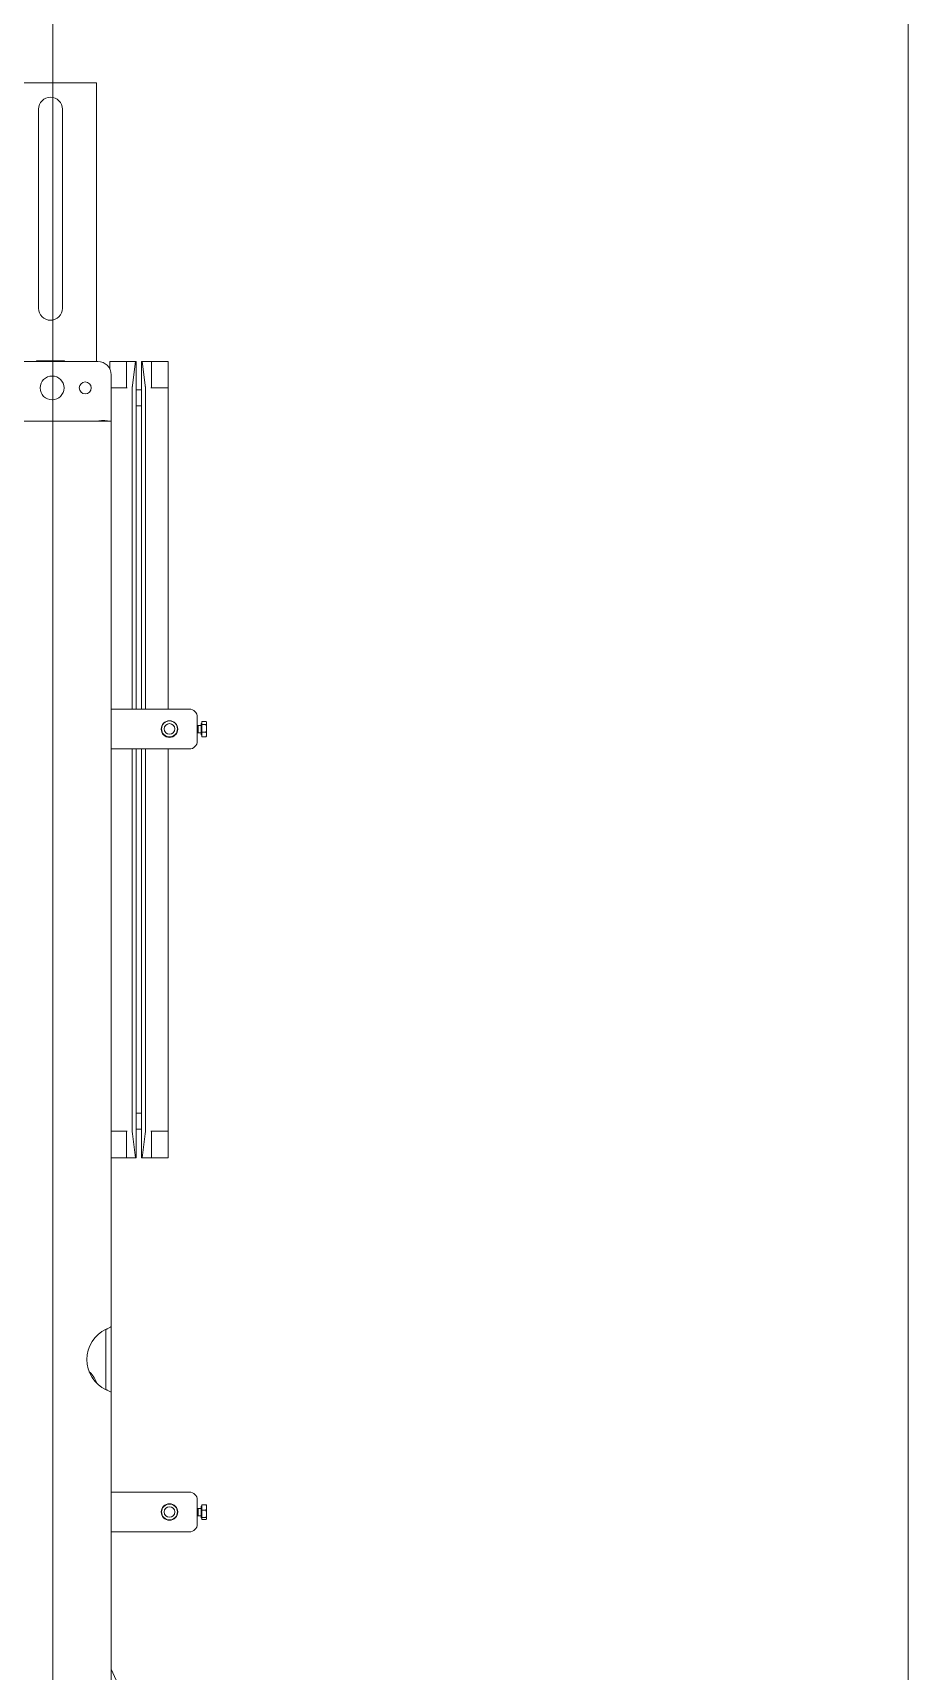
# Model space of a CAD drawing. Extents: x -3873 to 164127, y 7129 to 96529.
# Drawn here: x 85002 to 85662, y 56459 to 57693 of the extents above; entities that cross this region are included whole.
import ezdxf

# ---------------------------------------------------------------- set-up
doc = ezdxf.new("R2010")
doc.units = 0
doc.layers.get('0').update_dxf_attribs({"linetype": 'CONTINUOUS'})
doc.layers.add('LAYOUT Kromeka', color=1, linetype='CONTINUOUS', lineweight=5)

# ---------------------------------------------------------------- blocks, each defined once
blk = doc.blocks.new('g-sd-01-ohc-at-645')
for p, q in [((752.2, 1539.3), (752.2, 2254.8)), ((707.2, 1540.1), (707.2, 1610.1)), ((497.2, 1548.5), (497.2, 1603.2)), ((517.2, 1584.8), (667.2, 1584.8)), ((706.7, 1586.3), (707.2, 1586.3)), ((706.7, 1565.3), (706.7, 1586.3)), ((667.2, 1566.8), (517.2, 1566.8)), ((707.2, 1565.3), (706.7, 1565.3)), ((497.2, 1548.5), (497.2, 1541.1)), ((497.2, 1541.1), (707.2, 1541.1)), ((707.2, 1518.6), (707.2, 1531.1)), ((707.2, 1531.1), (712.8, 1531.1)), ((752.2, 1532.8), (752.2, 1539.3)), ((752.2, 1530.1), (752.2, 1532.8)), ((1481.8, 1534.1), (1436.6, 1534.1)), ((725.7, 1518.6), (707.2, 1518.6)), ((707.2, 1518.6), (707.2, 1517.5)), ((717.2, 1530.1), (740.2, 1530.1)), ((726.9, 1518.6), (725.7, 1518.6)), ((727.2, 1530.1), (727.2, 1518.1)), ((752.2, 1530.1), (740.2, 1530.1)), ((1434.4, 1530.1), (752.2, 1530.1)), ((969.2, 1471.1), (969.2, 1530.1)), ((969.2, 1530.1), (979.2, 1530.1)), ((979.2, 1530.1), (979.2, 1530.1)), ((989.2, 1530.1), (999.2, 1530.1)), ((989.2, 1530.1), (989.2, 1530.1)), ((999.2, 1530.1), (999.2, 1471.1)), ((1287.2, 1518.1), (1287.2, 1530.1)), ((1287.4, 1518.6), (1288.6, 1518.6)), ((1288.6, 1518.6), (1307.2, 1518.6)), ((1307.2, 1530.1), (1307.2, 1518.6)), ((1307.2, 1517.5), (1307.2, 1518.6)), ((1434.4, 1530.1), (1484, 1530.1)), ((1914.4, 1530.1), (1484, 1530.1)), ((1559.1, 1471.1), (1559.1, 1530.1)), ((1589.1, 1530.1), (1589.1, 1471.1)), ((1692.6, 1530.1), (1711.3, 1521.6)), ((707.2, 1517.5), (707.2, 1516.2)), ((707.2, 1516.2), (707.2, 1514.3)), ((707.2, 1514.3), (707.2, 1513.5)), ((727.2, 1514.1), (707.2, 1511.6)), ((707.2, 1513.5), (707.2, 1511.6)), ((707.2, 1511.6), (707.2, 1511.1)), ((707.2, 1511.1), (969.2, 1511.1)), ((969.2, 1507.1), (707.2, 1507.1)), ((707.2, 1506.6), (707.2, 1507.1)), ((707.2, 1506.6), (707.2, 1504.7)), ((707.2, 1506.6), (727.2, 1504.1)), ((727.2, 1514.1), (726.2, 1514.1)), ((969.2, 1514.1), (727.2, 1514.1)), ((727.2, 1514.1), (727.2, 1514.1)), ((728.7, 1507.1), (728.7, 1511.1)), ((740.7, 1507.1), (740.7, 1511.1)), ((1287.2, 1514.1), (999.2, 1514.1)), ((999.2, 1511.1), (1307.2, 1511.1)), ((1307.2, 1507.1), (999.2, 1507.1)), ((1273.7, 1507.1), (1273.7, 1511.1)), ((1285.7, 1507.1), (1285.7, 1511.1)), ((1288.2, 1514.1), (1287.2, 1514.1)), ((1287.2, 1514.1), (1287.2, 1514.1)), ((1307.2, 1511.6), (1287.2, 1514.1)), ((1287.2, 1504.1), (1307.2, 1506.6)), ((1307.2, 1516.2), (1307.2, 1517.5)), ((1307.2, 1516.2), (1307.2, 1514.3)), ((1307.2, 1513.5), (1307.2, 1514.3)), ((1307.2, 1511.6), (1307.2, 1513.5)), ((1307.2, 1511.6), (1307.2, 1511.1)), ((1307.2, 1506.6), (1307.2, 1507.1)), ((1307.2, 1504.7), (1307.2, 1506.6)), ((707.2, 1504.7), (707.2, 1503.8)), ((707.2, 1502), (707.2, 1503.8)), ((707.2, 1502), (707.2, 1500.7)), ((707.2, 1500.7), (707.2, 1499.6)), ((725.7, 1499.6), (707.2, 1499.6)), ((707.2, 1487.1), (707.2, 1499.6)), ((726.9, 1499.6), (725.7, 1499.6)), ((726.2, 1504.1), (727.2, 1504.1)), ((727.2, 1504.1), (727.2, 1504.1)), ((727.2, 1504.1), (969.2, 1504.1)), ((727.2, 1500.1), (727.2, 1487.1)), ((999.2, 1504.1), (1287.2, 1504.1)), ((1287.2, 1504.1), (1287.2, 1504.1)), ((1287.2, 1504.1), (1288.2, 1504.1)), ((1287.2, 1487.1), (1287.2, 1500.1)), ((1287.4, 1499.6), (1288.6, 1499.6)), ((1288.6, 1499.6), (1307.2, 1499.6)), ((1307.2, 1503.8), (1307.2, 1504.7)), ((1307.2, 1502), (1307.2, 1503.8)), ((1307.2, 1500.7), (1307.2, 1502)), ((1307.2, 1499.6), (1307.2, 1500.7)), ((1307.2, 1499.6), (1307.2, 1487.1)), ((727.2, 1487.1), (707.2, 1487.1)), ((727.2, 1487.1), (969.2, 1487.1)), ((978.1, 1487.1), (978.1, 1486.1)), ((978.1, 1487.1), (978.2, 1487.1)), ((990, 1487.1), (990.4, 1487.1)), ((990.1, 1486.1), (990.1, 1487.1)), ((999.2, 1487.1), (1287.2, 1487.1)), ((1307.2, 1487.1), (1287.2, 1487.1)), ((1568.1, 1487.8), (1568.1, 1486.1)), ((1580.1, 1486.1), (1580.1, 1487.8)), ((993.2, 1465.1), (975.2, 1465.1)), ((978.5, 1461.6), (980.8, 1461.6)), ((978.5, 1461.6), (978.5, 1458.5)), ((979.2, 1458.1), (978.8, 1458.3)), ((979.2, 1458.1), (979.6, 1458.1)), ((979.6, 1458.1), (983.7, 1458.1)), ((988.6, 1462.1), (979.9, 1462.1)), ((979.9, 1461.6), (979.9, 1462.1)), ((980.8, 1461.6), (986.6, 1461.6)), ((980.8, 1461.6), (980.8, 1458.5)), ((981.5, 1464.4), (981.2, 1465.1)), ((987, 1464.4), (981.5, 1464.4)), ((981.5, 1462.1), (981.5, 1464.4)), ((983.7, 1458.1), (988.3, 1458.1)), ((986.6, 1461.6), (990, 1461.6)), ((986.6, 1461.6), (986.6, 1458.5)), ((987, 1464.4), (987.2, 1465.1)), ((987, 1462.1), (987, 1464.4)), ((988.3, 1458.1), (989.2, 1458.1)), ((988.6, 1461.6), (988.6, 1462.1)), ((989.2, 1458.1), (989.7, 1458.3)), ((990, 1461.6), (990, 1458.5)), ((1583.1, 1465.1), (1565.1, 1465.1)), ((1568.6, 1461.6), (1572.7, 1461.6)), ((1568.6, 1461.6), (1568.6, 1458.5)), ((1569.1, 1458.1), (1569, 1458.2)), ((1569.1, 1458.1), (1570.7, 1458.1)), ((1578.5, 1462.1), (1569.8, 1462.1)), ((1569.8, 1461.6), (1569.8, 1462.1)), ((1570.7, 1458.1), (1575.5, 1458.1)), ((1571.4, 1464.5), (1571.1, 1465.1)), ((1576.9, 1464.5), (1571.4, 1464.5)), ((1571.4, 1462.1), (1571.4, 1464.5)), ((1572.7, 1461.6), (1572.7, 1458.5)), ((1572.7, 1461.6), (1578.3, 1461.6)), ((1575.5, 1458.1), (1579, 1458.1)), ((1576.9, 1464.5), (1577.1, 1465.1)), ((1576.9, 1462.1), (1576.9, 1464.5)), ((1578.3, 1461.6), (1578.3, 1458.5)), ((1578.3, 1461.6), (1579.7, 1461.6)), ((1578.5, 1461.6), (1578.5, 1462.1)), ((1579, 1458.1), (1579.1, 1458.1)), ((1579.1, 1458.1), (1579.3, 1458.2)), ((1579.7, 1461.6), (1579.7, 1458.5))]:
    blk.add_line(p, q)
for centre, radius in [((727.2, 1574.6), 9), ((727.2, 1549.6), 4.5), ((984.2, 1486.1), 6.25), ((984.1, 1486.1), 6), ((984.1, 1486.1), 4), ((1574.1, 1486.1), 6.25), ((1574.1, 1486.1), 6), ((1574.1, 1486.1), 4)]:
    blk.add_circle(centre, radius)
for centre, radius, start, end in [((517.2, 1575.8), 9, 90, 270), ((667.2, 1575.8), 9, 270, 90), ((1459.2, 1523.4), 25, 24.5823, 155.4177), ((717.2, 1540.1), 10, 180, 270), ((975.2, 1471.1), 6, 180, 270), ((993.2, 1471.1), 6, 270, 0), ((1565.1, 1471.1), 6, 180, 270), ((1583.1, 1471.1), 6, 270, 0)]:
    blk.add_arc(centre, radius, start, end)
for points, knots in [([(1468.4, 1546.6), (1469.3, 1545.6), (1470.3, 1544.7), (1473.2, 1542.6), (1475.1, 1541.6), (1477.3, 1540.6)], [2.5170498, 2.5170498, 2.5170498, 2.5170498, 2.7071157, 2.7071157, 2.9743353, 2.9743353, 2.9743353, 2.9743353]), ([(752.2, 1539.3), (752.2, 1539.3), (752.1, 1539.3), (752.1, 1538.9), (752, 1538.7), (751.9, 1538.1), (751.8, 1537.7), (751.7, 1536.9), (751.7, 1536.5), (751.7, 1536.1), (751.7, 1535.7), (751.7, 1535.2), (751.8, 1534.4), (751.9, 1534.1), (752, 1533.5), (752.1, 1533.3), (752.1, 1532.9), (752.2, 1532.8), (752.2, 1532.8)], [1.4770638, 1.4770638, 1.4770638, 1.4770638, 1.6001404, 1.6001404, 1.7232171, 1.7232171, 1.8463177, 1.8463177, 1.9694184, 1.9694184, 1.9694184, 2.092519, 2.092519, 2.2156196, 2.2156196, 2.3386963, 2.3386963, 2.4617729, 2.4617729, 2.4617729, 2.4617729]), ([(1436.4, 1533.8), (1436.3, 1533.5), (1436.2, 1533.3), (1435.7, 1532.2), (1435.4, 1531.6), (1434.8, 1530.6), (1434.6, 1530.3), (1434.4, 1530.1), (1434.4, 1530.1), (1434.4, 1530.1)], [-1.5150881, -1.5150881, -1.5150881, -1.5150881, -1.4197573, -1.4197573, -1.1234236, -1.1234236, -0.8408321, -0.8408321, -0.7458607, -0.7458607, -0.7458607, -0.7458607]), ([(1484, 1530.1), (1484, 1530.1), (1483.9, 1530.1), (1483.7, 1530.3), (1483.5, 1530.6), (1483, 1531.6), (1482.6, 1532.2), (1482.2, 1533.3), (1482, 1533.5), (1481.9, 1533.8)], [-3.8420169, -3.8420169, -3.8420169, -3.8420169, -3.7470455, -3.7470455, -3.464454, -3.464454, -3.1681203, -3.1681203, -3.0727895, -3.0727895, -3.0727895, -3.0727895]), ([(726.9, 1518.6), (726.9, 1518.6), (726.9, 1518.6), (726.9, 1518.6), (726.9, 1518.6), (726.9, 1518.6), (726.9, 1518.6), (726.9, 1518.6), (726.9, 1518.6), (726.9, 1518.6), (726.9, 1518.6), (726.9, 1518.6), (726.9, 1518.6), (726.9, 1518.6), (726.9, 1518.6), (727, 1518.6), (727, 1518.6), (727, 1518.5), (727.1, 1518.5), (727.1, 1518.4), (727.1, 1518.3), (727.2, 1518.2), (727.2, 1518.1), (727.2, 1518.1)], [-0.08146644, -0.08146644, -0.08146644, -0.08146644, -0.08139795, -0.08139795, -0.08127305, -0.08127305, -0.08116225, -0.08116225, -0.0810383, -0.0810383, -0.08084936, -0.08084936, -0.07970686, -0.07970686, -0.06821514, -0.06821514, -0.05894121, -0.05894121, -0.0398095, -0.0398095, -0.01517164, -0.01517164, 0, 0, 0, 0]), ([(1287.2, 1518.1), (1287.2, 1518.1), (1287.2, 1518.2), (1287.2, 1518.3), (1287.2, 1518.4), (1287.3, 1518.5), (1287.3, 1518.5), (1287.3, 1518.6), (1287.4, 1518.6), (1287.4, 1518.6), (1287.4, 1518.6), (1287.4, 1518.6), (1287.4, 1518.6), (1287.4, 1518.6), (1287.4, 1518.6), (1287.4, 1518.6), (1287.4, 1518.6), (1287.4, 1518.6), (1287.4, 1518.6), (1287.4, 1518.6), (1287.4, 1518.6), (1287.4, 1518.6), (1287.4, 1518.6), (1287.4, 1518.6)], [0, 0, 0, 0, 0.01519174, 0.01519174, 0.03981983, 0.03981983, 0.05894048, 0.05894048, 0.06820946, 0.06820946, 0.07969459, 0.07969459, 0.08083687, 0.08083687, 0.08102576, 0.08102576, 0.08114969, 0.08114969, 0.08126047, 0.08126047, 0.08138535, 0.08138535, 0.08145772, 0.08145772, 0.08145772, 0.08145772]), ([(727.2, 1500.1), (727.2, 1500), (727.2, 1500), (727.1, 1499.8), (727.1, 1499.8), (727.1, 1499.7), (727, 1499.7), (727, 1499.6), (727, 1499.6), (726.9, 1499.6), (726.9, 1499.6), (726.9, 1499.6), (726.9, 1499.6), (726.9, 1499.6), (726.9, 1499.6), (726.9, 1499.6), (726.9, 1499.6), (726.9, 1499.6), (726.9, 1499.6), (726.9, 1499.6), (726.9, 1499.6), (726.9, 1499.6), (726.9, 1499.6), (726.9, 1499.6)], [0, 0, 0, 0, 0.01519174, 0.01519174, 0.03981983, 0.03981983, 0.05894048, 0.05894048, 0.06820946, 0.06820946, 0.07969459, 0.07969459, 0.08083687, 0.08083687, 0.08102576, 0.08102576, 0.08114969, 0.08114969, 0.08126047, 0.08126047, 0.08138535, 0.08138535, 0.08145772, 0.08145772, 0.08145772, 0.08145772]), ([(1287.4, 1499.6), (1287.4, 1499.6), (1287.4, 1499.6), (1287.4, 1499.6), (1287.4, 1499.6), (1287.4, 1499.6), (1287.4, 1499.6), (1287.4, 1499.6), (1287.4, 1499.6), (1287.4, 1499.6), (1287.4, 1499.6), (1287.4, 1499.6), (1287.4, 1499.6), (1287.4, 1499.6), (1287.4, 1499.6), (1287.4, 1499.6), (1287.3, 1499.6), (1287.3, 1499.7), (1287.3, 1499.7), (1287.2, 1499.8), (1287.2, 1499.9), (1287.2, 1500), (1287.2, 1500), (1287.2, 1500.1)], [-0.08063477, -0.08063477, -0.08063477, -0.08063477, -0.0805633, -0.0805633, -0.08044127, -0.08044127, -0.08033269, -0.08033269, -0.08021111, -0.08021111, -0.0800252, -0.0800252, -0.07891116, -0.07891116, -0.06765101, -0.06765101, -0.05855519, -0.05855519, -0.0397544, -0.0397544, -0.01507973, -0.01507973, 0, 0, 0, 0])]:
    blk.add_open_spline(points, degree=3, knots=knots)
for points, weights in [([(978.5, 1458.5), (979.1, 1458.1), (979.6, 1458.1)], [1, 1.0379548493, 1]), ([(979.6, 1458.1), (980.2, 1458.1), (980.8, 1458.5)], [1, 1.0379548493, 1]), ([(980.8, 1458.5), (982.3, 1458.1), (983.7, 1458.1)], [1, 1.0379548493, 1]), ([(983.7, 1458.1), (985, 1458.1), (986.6, 1458.5)], [1, 1.0379548493, 1]), ([(986.6, 1458.5), (987.5, 1458.1), (988.3, 1458.1)], [1, 1.0379548493, 1]), ([(988.3, 1458.1), (989, 1458.1), (990, 1458.5)], [1, 1.0379548493, 1]), ([(990, 1458.5), (989.8, 1458.4), (989.7, 1458.3)], [1, 1.0083529932, 1.01302938135]), ([(1568.6, 1458.5), (1569.7, 1458.1), (1570.7, 1458.1)], [1, 1.0379548493, 1]), ([(1569, 1458.2), (1568.8, 1458.3), (1568.6, 1458.5)], [1.01873090841, 1.02114034937, 1]), ([(1570.7, 1458.1), (1571.6, 1458.1), (1572.7, 1458.5)], [1, 1.0379548493, 1]), ([(1572.7, 1458.5), (1574.2, 1458.1), (1575.5, 1458.1)], [1, 1.0379548493, 1]), ([(1575.5, 1458.1), (1576.8, 1458.1), (1578.3, 1458.5)], [1, 1.0379548493, 1]), ([(1578.3, 1458.5), (1578.7, 1458.1), (1579, 1458.1)], [1, 1.0379548493, 1]), ([(1579, 1458.1), (1579.3, 1458.1), (1579.7, 1458.5)], [1, 1.0379548493, 1])]:
    blk.add_rational_spline(points, weights, degree=2)

msp = doc.modelspace()

# ---------------------------------------------------------------- linework, layer by layer
at = {"layer": 'LAYOUT Kromeka', "ltscale": 20}
msp.add_line((85662.1, 47010.5, -15419981.6), (85662.1, 60501.8, -15419981.6), dxfattribs=at)
at = {"layer": 'LAYOUT Kromeka', "elevation": -15419959.7}
msp.add_lwpolyline([(83727.6, 63133.9), (83722, 47023.6, 0.412929), (84124.9, 46618.6), (85259.1, 46618.6, 0.415704), (85662.1, 47023.6), (85662.1, 60626.6), (85662.1, 60701.8, 1), (85017.1, 60701.8), (85017.1, 60331.8), (85017.1, 56376, -1), (84371.2, 56376), (84372.6, 60367.8), (84372.6, 63130.5)], format="xyb", dxfattribs=at)

# ---------------------------------------------------------------- block references
at = {"layer": 'LAYOUT Kromeka', "xscale": -1, "rotation": 90}
msp.add_blockref('g-sd-01-ohc-at-645', (86591.2, 58152.9, -15419959.7), dxfattribs=at)

doc.saveas('drawing.dxf')
